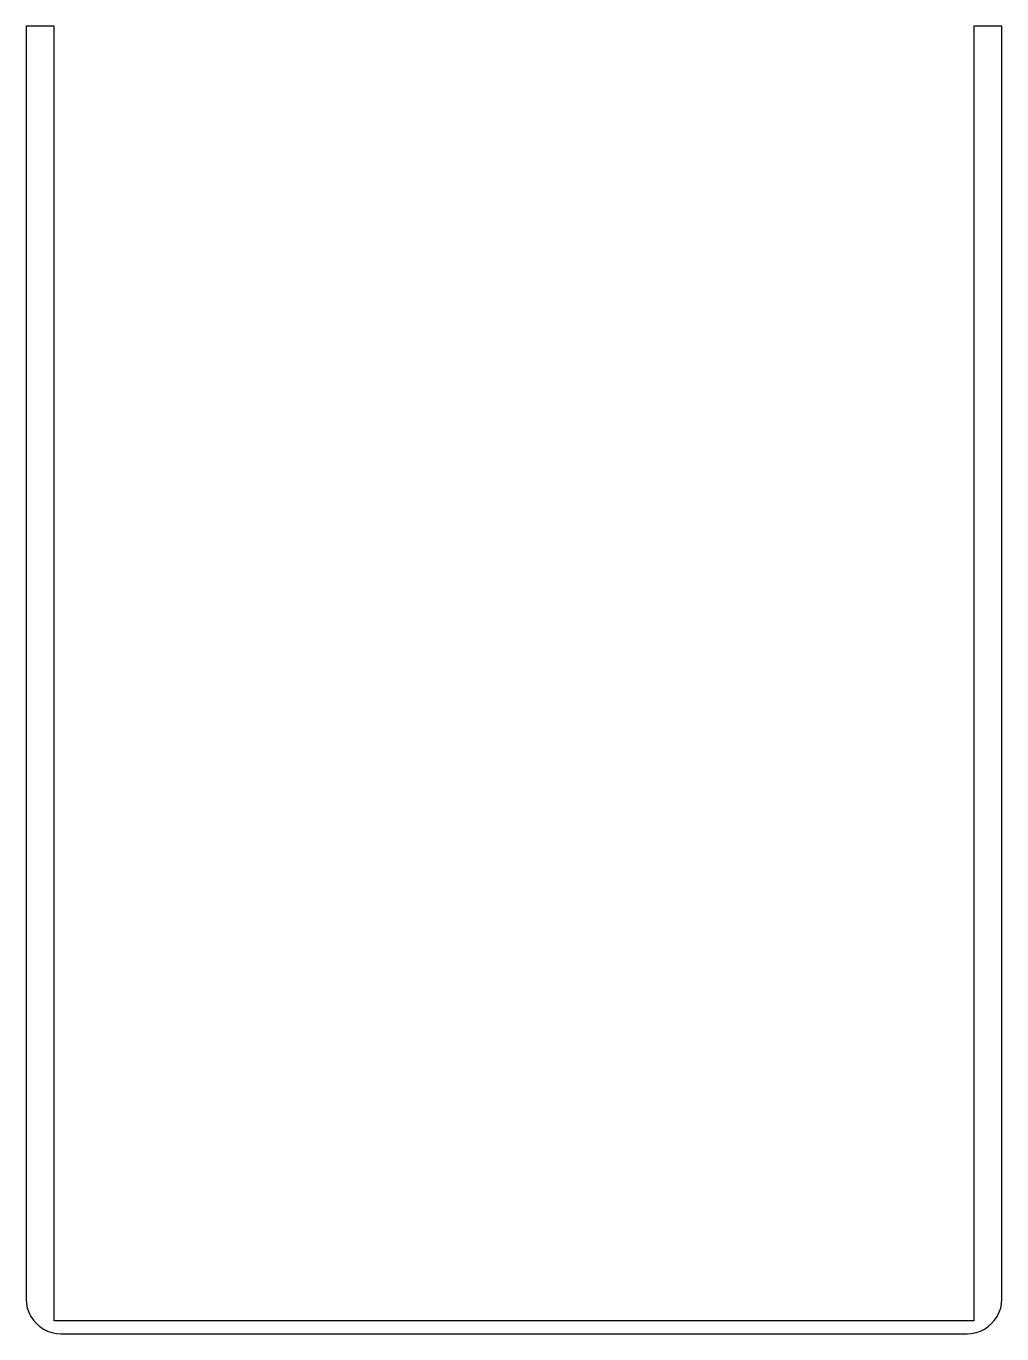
# Model space of a CAD drawing. Header units: millimetres. Extents: x 12 to 124, y -162 to -12.
import ezdxf

# ---------------------------------------------------------------- set-up
doc = ezdxf.new("R2010")
doc.units = ezdxf.units.MM
doc.layers.add('CUT', color=1, linetype='CONTINUOUS')

msp = doc.modelspace()

# ---------------------------------------------------------------- linework, layer by layer
at = {"layer": 'CUT'}
msp.add_lwpolyline([(12, -12), (12, -158), (12.0342, -158.5221), (12.1363, -159.0353), (12.3045, -159.5307), (12.5359, -160), (12.8266, -160.435), (13.1716, -160.8284), (13.565, -161.1734), (14, -161.4641), (14.4693, -161.6955), (14.9647, -161.8637), (15.4779, -161.9658), (16, -162), (120, -162), (120.5221, -161.9658), (121.0353, -161.8637), (121.5307, -161.6955), (122, -161.4641), (122.435, -161.1734), (122.8284, -160.8284), (123.1734, -160.435), (123.4641, -160), (123.6955, -159.5307), (123.8637, -159.0353), (123.9658, -158.5221), (124, -158), (124, -12), (120.8, -12), (120.8, -160.5), (15.2, -160.5), (15.2, -12)], close=True, dxfattribs=at)

doc.saveas('drawing.dxf')
